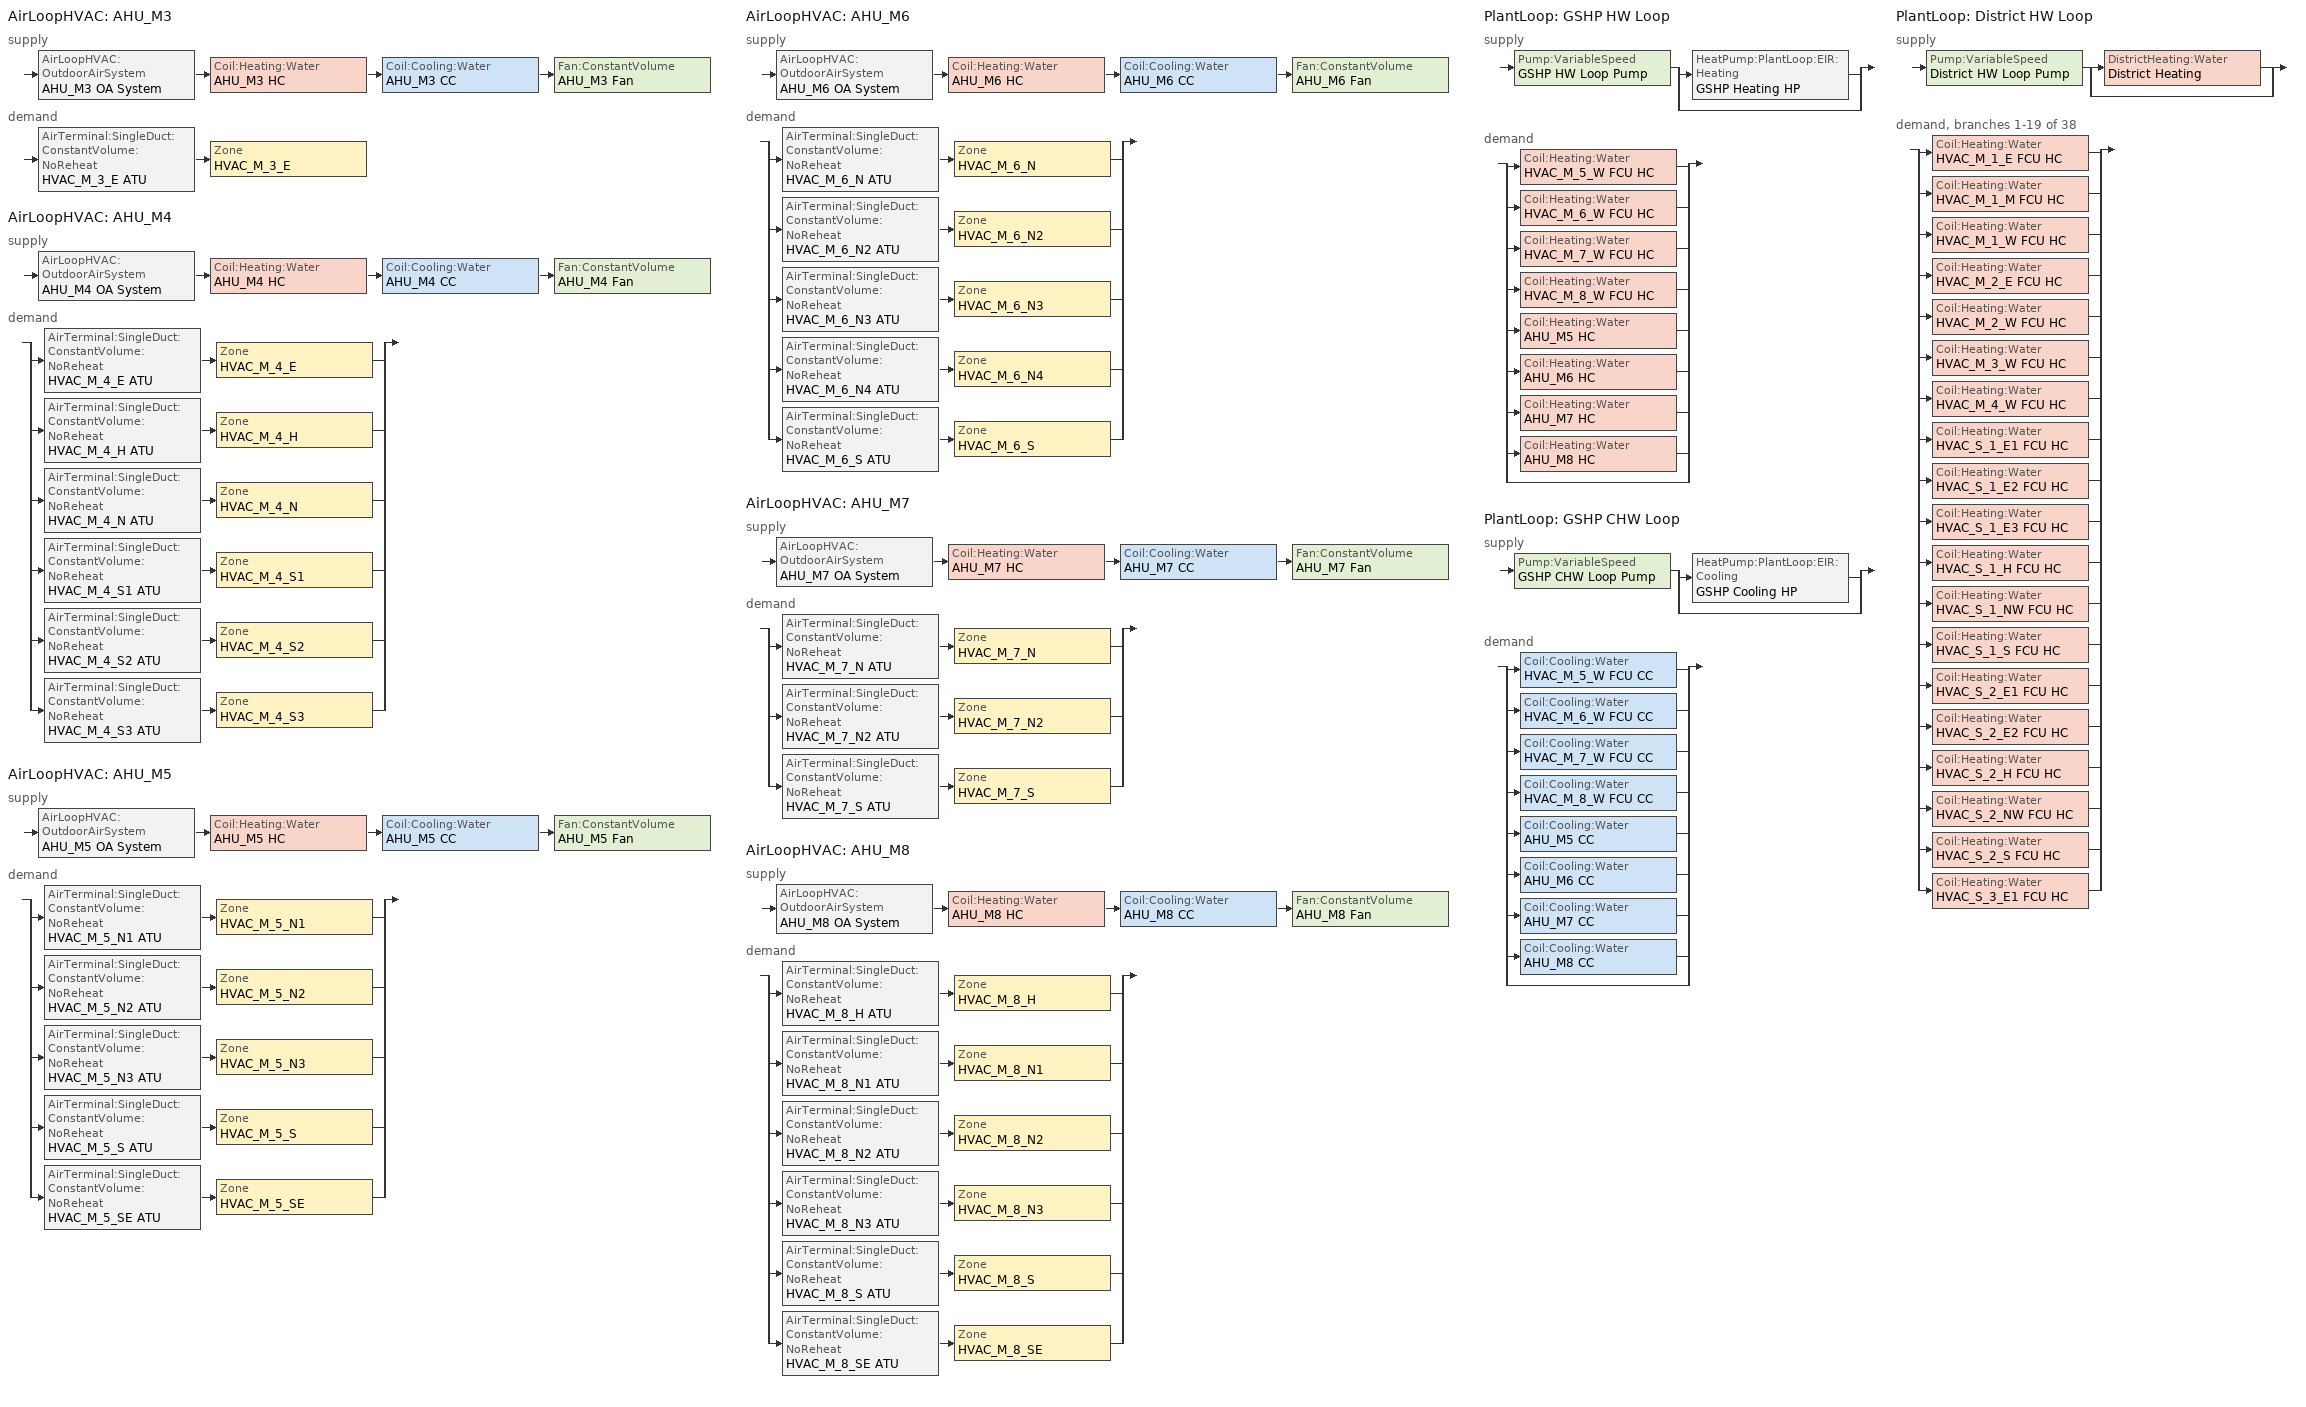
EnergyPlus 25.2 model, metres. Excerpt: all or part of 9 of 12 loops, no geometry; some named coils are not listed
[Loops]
AirLoopHVAC 'AHU_M3'
 supply: AirLoopHVAC:OutdoorAirSystem 'AHU_M3 OA System' > Coil:Heating:Water 'AHU_M3 HC' > Coil:Cooling:Water 'AHU_M3 CC' > Fan:ConstantVolume 'AHU_M3 Fan'
 demand: AirTerminal:SingleDuct:ConstantVolume:NoReheat 'HVAC_M_3_E ATU' > Zone 'HVAC_M_3_E'
AirLoopHVAC 'AHU_M4'
 supply: AirLoopHVAC:OutdoorAirSystem 'AHU_M4 OA System' > Coil:Heating:Water 'AHU_M4 HC' > Coil:Cooling:Water 'AHU_M4 CC' > Fan:ConstantVolume 'AHU_M4 Fan'
 demand: split
  | AirTerminal:SingleDuct:ConstantVolume:NoReheat 'HVAC_M_4_E ATU' > Zone 'HVAC_M_4_E'
  | AirTerminal:SingleDuct:ConstantVolume:NoReheat 'HVAC_M_4_H ATU' > Zone 'HVAC_M_4_H'
  | AirTerminal:SingleDuct:ConstantVolume:NoReheat 'HVAC_M_4_N ATU' > Zone 'HVAC_M_4_N'
  | AirTerminal:SingleDuct:ConstantVolume:NoReheat 'HVAC_M_4_S1 ATU' > Zone 'HVAC_M_4_S1'
  | AirTerminal:SingleDuct:ConstantVolume:NoReheat 'HVAC_M_4_S2 ATU' > Zone 'HVAC_M_4_S2'
  | AirTerminal:SingleDuct:ConstantVolume:NoReheat 'HVAC_M_4_S3 ATU' > Zone 'HVAC_M_4_S3'
AirLoopHVAC 'AHU_M5'
 supply: AirLoopHVAC:OutdoorAirSystem 'AHU_M5 OA System' > Coil:Heating:Water 'AHU_M5 HC' > Coil:Cooling:Water 'AHU_M5 CC' > Fan:ConstantVolume 'AHU_M5 Fan'
 demand: split
  | AirTerminal:SingleDuct:ConstantVolume:NoReheat 'HVAC_M_5_N1 ATU' > Zone 'HVAC_M_5_N1'
  | AirTerminal:SingleDuct:ConstantVolume:NoReheat 'HVAC_M_5_N2 ATU' > Zone 'HVAC_M_5_N2'
  | AirTerminal:SingleDuct:ConstantVolume:NoReheat 'HVAC_M_5_N3 ATU' > Zone 'HVAC_M_5_N3'
  | AirTerminal:SingleDuct:ConstantVolume:NoReheat 'HVAC_M_5_S ATU' > Zone 'HVAC_M_5_S'
  | AirTerminal:SingleDuct:ConstantVolume:NoReheat 'HVAC_M_5_SE ATU' > Zone 'HVAC_M_5_SE'
AirLoopHVAC 'AHU_M6'
 supply: AirLoopHVAC:OutdoorAirSystem 'AHU_M6 OA System' > Coil:Heating:Water 'AHU_M6 HC' > Coil:Cooling:Water 'AHU_M6 CC' > Fan:ConstantVolume 'AHU_M6 Fan'
 demand: split
  | AirTerminal:SingleDuct:ConstantVolume:NoReheat 'HVAC_M_6_N ATU' > Zone 'HVAC_M_6_N'
  | AirTerminal:SingleDuct:ConstantVolume:NoReheat 'HVAC_M_6_N2 ATU' > Zone 'HVAC_M_6_N2'
  | AirTerminal:SingleDuct:ConstantVolume:NoReheat 'HVAC_M_6_N3 ATU' > Zone 'HVAC_M_6_N3'
  | AirTerminal:SingleDuct:ConstantVolume:NoReheat 'HVAC_M_6_N4 ATU' > Zone 'HVAC_M_6_N4'
  | AirTerminal:SingleDuct:ConstantVolume:NoReheat 'HVAC_M_6_S ATU' > Zone 'HVAC_M_6_S'
AirLoopHVAC 'AHU_M7'
 supply: AirLoopHVAC:OutdoorAirSystem 'AHU_M7 OA System' > Coil:Heating:Water 'AHU_M7 HC' > Coil:Cooling:Water 'AHU_M7 CC' > Fan:ConstantVolume 'AHU_M7 Fan'
 demand: split
  | AirTerminal:SingleDuct:ConstantVolume:NoReheat 'HVAC_M_7_N ATU' > Zone 'HVAC_M_7_N'
  | AirTerminal:SingleDuct:ConstantVolume:NoReheat 'HVAC_M_7_N2 ATU' > Zone 'HVAC_M_7_N2'
  | AirTerminal:SingleDuct:ConstantVolume:NoReheat 'HVAC_M_7_S ATU' > Zone 'HVAC_M_7_S'
AirLoopHVAC 'AHU_M8'
 supply: AirLoopHVAC:OutdoorAirSystem 'AHU_M8 OA System' > Coil:Heating:Water 'AHU_M8 HC' > Coil:Cooling:Water 'AHU_M8 CC' > Fan:ConstantVolume 'AHU_M8 Fan'
 demand: split
  | AirTerminal:SingleDuct:ConstantVolume:NoReheat 'HVAC_M_8_H ATU' > Zone 'HVAC_M_8_H'
  | AirTerminal:SingleDuct:ConstantVolume:NoReheat 'HVAC_M_8_N1 ATU' > Zone 'HVAC_M_8_N1'
  | AirTerminal:SingleDuct:ConstantVolume:NoReheat 'HVAC_M_8_N2 ATU' > Zone 'HVAC_M_8_N2'
  | AirTerminal:SingleDuct:ConstantVolume:NoReheat 'HVAC_M_8_N3 ATU' > Zone 'HVAC_M_8_N3'
  | AirTerminal:SingleDuct:ConstantVolume:NoReheat 'HVAC_M_8_S ATU' > Zone 'HVAC_M_8_S'
  | AirTerminal:SingleDuct:ConstantVolume:NoReheat 'HVAC_M_8_SE ATU' > Zone 'HVAC_M_8_SE'
PlantLoop 'GSHP HW Loop'
 supply: Pump:VariableSpeed 'GSHP HW Loop Pump' > split
  | HeatPump:PlantLoop:EIR:Heating 'GSHP Heating HP'
  | bypass
 demand: split
  | Coil:Heating:Water 'HVAC_M_5_W FCU HC'
  | Coil:Heating:Water 'HVAC_M_6_W FCU HC'
  | Coil:Heating:Water 'HVAC_M_7_W FCU HC'
  | Coil:Heating:Water 'HVAC_M_8_W FCU HC'
  | Coil:Heating:Water 'AHU_M5 HC'
  | Coil:Heating:Water 'AHU_M6 HC'
  | Coil:Heating:Water 'AHU_M7 HC'
  | Coil:Heating:Water 'AHU_M8 HC'
  | bypass
PlantLoop 'GSHP CHW Loop'
 supply: Pump:VariableSpeed 'GSHP CHW Loop Pump' > split
  | HeatPump:PlantLoop:EIR:Cooling 'GSHP Cooling HP'
  | bypass
 demand: split
  | Coil:Cooling:Water 'HVAC_M_5_W FCU CC'
  | Coil:Cooling:Water 'HVAC_M_6_W FCU CC'
  | Coil:Cooling:Water 'HVAC_M_7_W FCU CC'
  | Coil:Cooling:Water 'HVAC_M_8_W FCU CC'
  | Coil:Cooling:Water 'AHU_M5 CC'
  | Coil:Cooling:Water 'AHU_M6 CC'
  | Coil:Cooling:Water 'AHU_M7 CC'
  | Coil:Cooling:Water 'AHU_M8 CC'
  | bypass
PlantLoop 'District HW Loop'
 supply: Pump:VariableSpeed 'District HW Loop Pump' > split
  | DistrictHeating:Water 'District Heating'
  | bypass
 demand, branches 1-19 of 38: split
  | Coil:Heating:Water 'HVAC_M_1_E FCU HC'
  | Coil:Heating:Water 'HVAC_M_1_M FCU HC'
  | Coil:Heating:Water 'HVAC_M_1_W FCU HC'
  | Coil:Heating:Water 'HVAC_M_2_E FCU HC'
  | Coil:Heating:Water 'HVAC_M_2_W FCU HC'
  | Coil:Heating:Water 'HVAC_M_3_W FCU HC'
  | Coil:Heating:Water 'HVAC_M_4_W FCU HC'
  | Coil:Heating:Water 'HVAC_S_1_E1 FCU HC'
  | Coil:Heating:Water 'HVAC_S_1_E2 FCU HC'
  | Coil:Heating:Water 'HVAC_S_1_E3 FCU HC'
  | Coil:Heating:Water 'HVAC_S_1_H FCU HC'
  | Coil:Heating:Water 'HVAC_S_1_NW FCU HC'
  | Coil:Heating:Water 'HVAC_S_1_S FCU HC'
  | Coil:Heating:Water 'HVAC_S_2_E1 FCU HC'
  | Coil:Heating:Water 'HVAC_S_2_E2 FCU HC'
  | Coil:Heating:Water 'HVAC_S_2_H FCU HC'
  | Coil:Heating:Water 'HVAC_S_2_NW FCU HC'
  | Coil:Heating:Water 'HVAC_S_2_S FCU HC'
  | Coil:Heating:Water 'HVAC_S_3_E1 FCU HC'
[DesignSpecification:OutdoorAir]
189.1-2009 - Office - OpenOffice - CZ4-8 Ventilation: Outdoor Air Method=Sum; Outdoor Air Flow per Person {m3/s-person}=0.00943895; Outdoor Air Flow per Zone Floor Area {m3/s-m2}=0; Outdoor Air Flow per Zone {m3/s}=0; Outdoor Air Flow Air Changes per Hour {1/hr}=0
[ThermostatSetpoint:DualSetpoint]
Office Dual Setpoint: Heating Setpoint Temperature Schedule=Large Office HtgSetp; Cooling Setpoint Temperature Schedule=Large Office ClgSetp
[ZoneControl:Thermostat] Control Type Schedule=Dual Setpoint Control Type Sch; Control 1=Office Dual Setpoint
Name | Zone or ZoneList
HVAC_M_1_E Thermostat | HVAC_M_1_E
HVAC_M_1_M Thermostat | HVAC_M_1_M
HVAC_M_1_W Thermostat | HVAC_M_1_W
HVAC_M_2_E Thermostat | HVAC_M_2_E
HVAC_M_2_W Thermostat | HVAC_M_2_W
HVAC_M_3_W Thermostat | HVAC_M_3_W
HVAC_M_4_W Thermostat | HVAC_M_4_W
HVAC_M_5_W Thermostat | HVAC_M_5_W
HVAC_M_6_W Thermostat | HVAC_M_6_W
HVAC_M_7_W Thermostat | HVAC_M_7_W
HVAC_M_8_W Thermostat | HVAC_M_8_W
HVAC_S_1_E1 Thermostat | HVAC_S_1_E1
HVAC_S_1_E2 Thermostat | HVAC_S_1_E2
HVAC_S_1_E3 Thermostat | HVAC_S_1_E3
HVAC_S_1_H Thermostat | HVAC_S_1_H
HVAC_S_1_NW Thermostat | HVAC_S_1_NW
HVAC_S_1_S Thermostat | HVAC_S_1_S
HVAC_S_2_E1 Thermostat | HVAC_S_2_E1
HVAC_S_2_E2 Thermostat | HVAC_S_2_E2
HVAC_S_2_H Thermostat | HVAC_S_2_H
HVAC_S_2_NW Thermostat | HVAC_S_2_NW
HVAC_S_2_S Thermostat | HVAC_S_2_S
HVAC_S_3_E1 Thermostat | HVAC_S_3_E1
HVAC_M_3_E Thermostat | HVAC_M_3_E
HVAC_M_4_E Thermostat | HVAC_M_4_E
HVAC_M_4_H Thermostat | HVAC_M_4_H
HVAC_M_4_N Thermostat | HVAC_M_4_N
HVAC_M_4_S1 Thermostat | HVAC_M_4_S1
HVAC_M_4_S2 Thermostat | HVAC_M_4_S2
HVAC_M_4_S3 Thermostat | HVAC_M_4_S3
HVAC_M_5_N1 Thermostat | HVAC_M_5_N1
HVAC_M_5_N2 Thermostat | HVAC_M_5_N2
HVAC_M_5_N3 Thermostat | HVAC_M_5_N3
HVAC_M_5_S Thermostat | HVAC_M_5_S
HVAC_M_5_SE Thermostat | HVAC_M_5_SE
HVAC_M_6_N Thermostat | HVAC_M_6_N
HVAC_M_6_N2 Thermostat | HVAC_M_6_N2
HVAC_M_6_N3 Thermostat | HVAC_M_6_N3
HVAC_M_6_N4 Thermostat | HVAC_M_6_N4
HVAC_M_6_S Thermostat | HVAC_M_6_S
HVAC_M_7_N Thermostat | HVAC_M_7_N
HVAC_M_7_N2 Thermostat | HVAC_M_7_N2
HVAC_M_7_S Thermostat | HVAC_M_7_S
HVAC_M_8_H Thermostat | HVAC_M_8_H
HVAC_M_8_N1 Thermostat | HVAC_M_8_N1
HVAC_M_8_N2 Thermostat | HVAC_M_8_N2
HVAC_M_8_N3 Thermostat | HVAC_M_8_N3
HVAC_M_8_S Thermostat | HVAC_M_8_S
HVAC_M_8_SE Thermostat | HVAC_M_8_SE
[Sizing:Zone] Zone Cooling Design Supply Air Temperature Input Method=SupplyAirTemperature; Zone Cooling Design Supply Air Temperature {C}=14; Zone Cooling Design Supply Air Temperature Difference {deltaC}=11.11; Zone Heating Design Supply Air Temperature Input Method=SupplyAirTemperature; Zone Heating Design Supply Air Temperature Difference {deltaC}=11.11; Zone Cooling Design Supply Air Humidity Ratio {kgWater/kgDryAir}=0.0085; Zone Heating Design Supply Air Humidity Ratio {kgWater/kgDryAir}=0.008; Design Specification Outdoor Air Object=189.1-2009 - Office - OpenOffice - CZ4-8 Ventilation; Cooling Design Air Flow Method=DesignDay; Cooling Design Air Flow Rate {m3/s}=0; Cooling Minimum Air Flow per Zone Floor Area {m3/s-m2}=0.000762; Cooling Minimum Air Flow {m3/s}=0; Cooling Minimum Air Flow Fraction=0; Heating Design Air Flow Method=DesignDay; Heating Design Air Flow Rate {m3/s}=0; Heating Maximum Air Flow per Zone Floor Area {m3/s-m2}=0.002032; Heating Maximum Air Flow {m3/s}=0.141576; Heating Maximum Air Flow Fraction=0.3
Name | Zone Heating Design Supply Air Temperature {C}
HVAC_M_1_E; HVAC_M_1_M; HVAC_M_1_W; HVAC_M_2_E; HVAC_M_2_W; HVAC_M_3_W; HVAC_M_4_W; HVAC_S_1_E1; HVAC_S_1_E2; HVAC_S_1_E3; HVAC_S_1_H; HVAC_S_1_NW; HVAC_S_1_S; HVAC_S_2_E1; HVAC_S_2_E2; HVAC_S_2_H; HVAC_S_2_NW; HVAC_S_2_S; HVAC_S_3_E1 | 50
HVAC_M_5_W; HVAC_M_6_W; HVAC_M_7_W; HVAC_M_8_W | 45
HVAC_M_3_E; HVAC_M_4_E; HVAC_M_4_H; HVAC_M_4_N; HVAC_M_4_S1; HVAC_M_4_S2; HVAC_M_4_S3; HVAC_M_5_N1; HVAC_M_5_N2; HVAC_M_5_N3; HVAC_M_5_S; HVAC_M_5_SE; HVAC_M_6_N; HVAC_M_6_N2; HVAC_M_6_N3; HVAC_M_6_N4; HVAC_M_6_S; HVAC_M_7_N; HVAC_M_7_N2; HVAC_M_7_S; HVAC_M_8_H; HVAC_M_8_N1; HVAC_M_8_N2; HVAC_M_8_N3; HVAC_M_8_S; HVAC_M_8_SE | 40
[Zone equipment]
HVAC_M_1_E: HVAC_M_1_E FCU
HVAC_M_1_M: HVAC_M_1_M FCU
HVAC_M_1_W: HVAC_M_1_W FCU
HVAC_M_2_E: HVAC_M_2_E FCU
HVAC_M_2_W: HVAC_M_2_W FCU
HVAC_M_3_W: HVAC_M_3_W FCU
HVAC_M_4_W: HVAC_M_4_W FCU
HVAC_M_5_W: HVAC_M_5_W FCU
HVAC_M_6_W: HVAC_M_6_W FCU
HVAC_M_7_W: HVAC_M_7_W FCU
HVAC_M_8_W: HVAC_M_8_W FCU
HVAC_S_1_E1: HVAC_S_1_E1 FCU
HVAC_S_1_E2: HVAC_S_1_E2 FCU
HVAC_S_1_E3: HVAC_S_1_E3 FCU
HVAC_S_1_H: HVAC_S_1_H FCU
HVAC_S_1_NW: HVAC_S_1_NW FCU
HVAC_S_1_S: HVAC_S_1_S FCU
HVAC_S_2_E1: HVAC_S_2_E1 FCU
HVAC_S_2_E2: HVAC_S_2_E2 FCU
HVAC_S_2_H: HVAC_S_2_H FCU
HVAC_S_2_NW: HVAC_S_2_NW FCU
HVAC_S_2_S: HVAC_S_2_S FCU
HVAC_S_3_E1: HVAC_S_3_E1 FCU
HVAC_M_3_E: HVAC_M_3_E ATU
HVAC_M_4_E: HVAC_M_4_E ATU
HVAC_M_4_H: HVAC_M_4_H ATU
HVAC_M_4_N: HVAC_M_4_N ATU
HVAC_M_4_S1: HVAC_M_4_S1 ATU
HVAC_M_4_S2: HVAC_M_4_S2 ATU
HVAC_M_4_S3: HVAC_M_4_S3 ATU
HVAC_M_5_N1: HVAC_M_5_N1 ATU
HVAC_M_5_N2: HVAC_M_5_N2 ATU
HVAC_M_5_N3: HVAC_M_5_N3 ATU
HVAC_M_5_S: HVAC_M_5_S ATU
HVAC_M_5_SE: HVAC_M_5_SE ATU
HVAC_M_6_N: HVAC_M_6_N ATU
HVAC_M_6_N2: HVAC_M_6_N2 ATU
HVAC_M_6_N3: HVAC_M_6_N3 ATU
HVAC_M_6_N4: HVAC_M_6_N4 ATU
HVAC_M_6_S: HVAC_M_6_S ATU
HVAC_M_7_N: HVAC_M_7_N ATU
HVAC_M_7_N2: HVAC_M_7_N2 ATU
HVAC_M_7_S: HVAC_M_7_S ATU
HVAC_M_8_H: HVAC_M_8_H ATU
HVAC_M_8_N1: HVAC_M_8_N1 ATU
HVAC_M_8_N2: HVAC_M_8_N2 ATU
HVAC_M_8_N3: HVAC_M_8_N3 ATU
HVAC_M_8_S: HVAC_M_8_S ATU
HVAC_M_8_SE: HVAC_M_8_SE ATU
[Fan:SystemModel] Availability Schedule=Always On Discrete; Design Maximum Air Flow Rate {m3/s}=autosize; Speed Control Method=Discrete; Electric Power Minimum Flow Rate Fraction=0; Design Pressure Rise {Pa}=75; Motor Efficiency=0.9; Motor In Air Stream Fraction=1; Design Electric Power Consumption {W}=autosize; Fan Total Efficiency=0.7
HVAC_M_5_W FCU Fan; HVAC_M_6_W FCU Fan; HVAC_M_7_W FCU Fan; HVAC_M_8_W FCU Fan
[Coil:Cooling:Water] Availability Schedule=Always On Discrete; Design Water Flow Rate {m3/s}=autosize; Design Air Flow Rate {m3/s}=autosize; Design Inlet Water Temperature {C}=autosize; Design Inlet Air Temperature {C}=autosize; Design Outlet Air Temperature {C}=autosize; Design Inlet Air Humidity Ratio {kgWater/kgDryAir}=autosize; Design Outlet Air Humidity Ratio {kgWater/kgDryAir}=autosize; Type of Analysis=SimpleAnalysis; Heat Exchanger Configuration=CrossFlow
HVAC_M_5_W FCU CC; HVAC_M_6_W FCU CC; HVAC_M_7_W FCU CC; HVAC_M_8_W FCU CC; AHU_M3 CC; AHU_M4 CC; AHU_M5 CC; AHU_M6 CC; AHU_M7 CC; AHU_M8 CC
[Coil:Heating:Water] Availability Schedule=Always On Discrete; U-Factor Times Area Value {W/K}=autosize; Maximum Water Flow Rate {m3/s}=autosize; Performance Input Method=UFactorTimesAreaAndDesignWaterFlowRate; Rated Capacity {W}=autosize; Rated Inlet Water Temperature {C}=82.2; Rated Inlet Air Temperature {C}=16.6; Rated Outlet Water Temperature {C}=71.1; Rated Outlet Air Temperature {C}=32.2; Rated Ratio for Air and Water Convection=0.5
HVAC_M_1_E FCU HC; HVAC_M_1_M FCU HC; HVAC_M_1_W FCU HC; HVAC_M_2_E FCU HC; HVAC_M_2_W FCU HC; HVAC_M_3_W FCU HC; HVAC_M_4_W FCU HC; HVAC_M_5_W FCU HC; HVAC_M_6_W FCU HC; HVAC_M_7_W FCU HC; HVAC_M_8_W FCU HC; HVAC_S_1_E1 FCU HC; HVAC_S_1_E2 FCU HC; HVAC_S_1_E3 FCU HC; HVAC_S_1_H FCU HC; HVAC_S_1_NW FCU HC; HVAC_S_1_S FCU HC; HVAC_S_2_E1 FCU HC; HVAC_S_2_E2 FCU HC; HVAC_S_2_H FCU HC; HVAC_S_2_NW FCU HC; HVAC_S_2_S FCU HC; HVAC_S_3_E1 FCU HC; AHU_M3 HC; AHU_M4 HC; AHU_M5 HC; AHU_M6 HC; AHU_M7 HC; AHU_M8 HC
[ZoneHVAC:FourPipeFanCoil] Availability Schedule=Always On Discrete; Capacity Control Method=CyclingFan; Maximum Supply Air Flow Rate {m3/s}=autosize; Low Speed Supply Air Flow Ratio=0.33; Medium Speed Supply Air Flow Ratio=0.66; Maximum Outdoor Air Flow Rate {m3/s}=autosize; Maximum Cold Water Flow Rate {m3/s}=autosize; Minimum Cold Water Flow Rate {m3/s}=0; Cooling Convergence Tolerance=0.001; Maximum Hot Water Flow Rate {m3/s}=autosize; Minimum Hot Water Flow Rate {m3/s}=0; Heating Convergence Tolerance=0.001
Name | Supply Air Fan | Cooling Coil | Heating Coil
HVAC_M_1_E FCU | HVAC_M_1_E FCU Fan | HVAC_M_1_E FCU CC | HVAC_M_1_E FCU HC
HVAC_M_1_M FCU | HVAC_M_1_M FCU Fan | HVAC_M_1_M FCU CC | HVAC_M_1_M FCU HC
HVAC_M_1_W FCU | HVAC_M_1_W FCU Fan | HVAC_M_1_W FCU CC | HVAC_M_1_W FCU HC
HVAC_M_2_E FCU | HVAC_M_2_E FCU Fan | HVAC_M_2_E FCU CC | HVAC_M_2_E FCU HC
HVAC_M_2_W FCU | HVAC_M_2_W FCU Fan | HVAC_M_2_W FCU CC | HVAC_M_2_W FCU HC
HVAC_M_3_W FCU | HVAC_M_3_W FCU Fan | HVAC_M_3_W FCU CC | HVAC_M_3_W FCU HC
HVAC_M_4_W FCU | HVAC_M_4_W FCU Fan | HVAC_M_4_W FCU CC | HVAC_M_4_W FCU HC
HVAC_M_5_W FCU | HVAC_M_5_W FCU Fan | HVAC_M_5_W FCU CC | HVAC_M_5_W FCU HC
HVAC_M_6_W FCU | HVAC_M_6_W FCU Fan | HVAC_M_6_W FCU CC | HVAC_M_6_W FCU HC
HVAC_M_7_W FCU | HVAC_M_7_W FCU Fan | HVAC_M_7_W FCU CC | HVAC_M_7_W FCU HC
HVAC_M_8_W FCU | HVAC_M_8_W FCU Fan | HVAC_M_8_W FCU CC | HVAC_M_8_W FCU HC
HVAC_S_1_E1 FCU | HVAC_S_1_E1 FCU Fan | HVAC_S_1_E1 FCU CC | HVAC_S_1_E1 FCU HC
HVAC_S_1_E2 FCU | HVAC_S_1_E2 FCU Fan | HVAC_S_1_E2 FCU CC | HVAC_S_1_E2 FCU HC
HVAC_S_1_E3 FCU | HVAC_S_1_E3 FCU Fan | HVAC_S_1_E3 FCU CC | HVAC_S_1_E3 FCU HC
HVAC_S_1_H FCU | HVAC_S_1_H FCU Fan | HVAC_S_1_H FCU CC | HVAC_S_1_H FCU HC
HVAC_S_1_NW FCU | HVAC_S_1_NW FCU Fan | HVAC_S_1_NW FCU CC | HVAC_S_1_NW FCU HC
HVAC_S_1_S FCU | HVAC_S_1_S FCU Fan | HVAC_S_1_S FCU CC | HVAC_S_1_S FCU HC
HVAC_S_2_E1 FCU | HVAC_S_2_E1 FCU Fan | HVAC_S_2_E1 FCU CC | HVAC_S_2_E1 FCU HC
HVAC_S_2_E2 FCU | HVAC_S_2_E2 FCU Fan | HVAC_S_2_E2 FCU CC | HVAC_S_2_E2 FCU HC
HVAC_S_2_H FCU | HVAC_S_2_H FCU Fan | HVAC_S_2_H FCU CC | HVAC_S_2_H FCU HC
HVAC_S_2_NW FCU | HVAC_S_2_NW FCU Fan | HVAC_S_2_NW FCU CC | HVAC_S_2_NW FCU HC
HVAC_S_2_S FCU | HVAC_S_2_S FCU Fan | HVAC_S_2_S FCU CC | HVAC_S_2_S FCU HC
HVAC_S_3_E1 FCU | HVAC_S_3_E1 FCU Fan | HVAC_S_3_E1 FCU CC | HVAC_S_3_E1 FCU HC
[Sizing:System] Type of Load to Size On=Sensible; Design Outdoor Air Flow Rate {m3/s}=autosize; Central Heating Maximum System Air Flow Ratio=0.3; Preheat Design Temperature {C}=7; Preheat Design Humidity Ratio {kgWater/kgDryAir}=0.008; Precool Design Temperature {C}=12.8; Precool Design Humidity Ratio {kgWater/kgDryAir}=0.008; Central Cooling Design Supply Air Temperature {C}=14; Central Heating Design Supply Air Temperature {C}=40; 100% Outdoor Air in Cooling=No; 100% Outdoor Air in Heating=No; Central Cooling Design Supply Air Humidity Ratio {kgWater/kgDryAir}=0.0085; Central Heating Design Supply Air Humidity Ratio {kgWater/kgDryAir}=0.008; Cooling Supply Air Flow Rate Method=DesignDay; Cooling Supply Air Flow Rate {m3/s}=0; Heating Supply Air Flow Rate Method=DesignDay; Heating Supply Air Flow Rate {m3/s}=0; Zone Maximum Outdoor Air Fraction=1; Cooling Design Capacity Method=CoolingDesignCapacity; Cooling Design Capacity {W}=autosize; Heating Design Capacity Method=HeatingDesignCapacity; Heating Design Capacity {W}=autosize; Central Cooling Capacity Control Method=OnOff
Name | Type of Zone Sum to Use
AHU_M3 | Coincident
AHU_M4; AHU_M5; AHU_M6; AHU_M7; AHU_M8 | NonCoincident
[AirLoopHVAC] Design Supply Air Flow Rate {m3/s}=autosize
AHU_M3; AHU_M4; AHU_M5; AHU_M6; AHU_M7; AHU_M8
[Controller:OutdoorAir] Minimum Outdoor Air Flow Rate {m3/s}=autosize; Maximum Outdoor Air Flow Rate {m3/s}=autosize; Economizer Control Type=NoEconomizer; Economizer Control Action Type=ModulateFlow
AHU_M3 OA Controller; AHU_M4 OA Controller; AHU_M5 OA Controller; AHU_M6 OA Controller; AHU_M7 OA Controller; AHU_M8 OA Controller
[Fan:ConstantVolume] Availability Schedule=Always On Discrete; Fan Total Efficiency=0.7; Pressure Rise {Pa}=600; Maximum Flow Rate {m3/s}=autosize; Motor Efficiency=0.9; Motor In Airstream Fraction=1
AHU_M3 Fan; AHU_M4 Fan; AHU_M5 Fan; AHU_M6 Fan; AHU_M7 Fan; AHU_M8 Fan
[Controller:WaterCoil] Control Variable=Temperature; Actuator Variable=Flow; Controller Convergence Tolerance {deltaC}=autosize; Maximum Actuated Flow {m3/s}=autosize; Minimum Actuated Flow {m3/s}=0
Name | Action
AHU_M3 CC Controller; AHU_M4 CC Controller; AHU_M5 CC Controller; AHU_M6 CC Controller; AHU_M7 CC Controller; AHU_M8 CC Controller | Reverse
AHU_M3 HC Controller; AHU_M4 HC Controller; AHU_M5 HC Controller; AHU_M6 HC Controller; AHU_M7 HC Controller; AHU_M8 HC Controller | Normal
[SetpointManager:Scheduled] Control Variable=Temperature
Name | Schedule | Setpoint Node or NodeList
AHU_M3 SAT Manager | AHU SAT Sch | AHU_M3 Supply Outlet
AHU_M3 CC Setpoint Manager | AHU SAT Sch | AHU_M3 CC Outlet
AHU_M3 HC Setpoint Manager | AHU SAT Htg Sch | AHU_M3 HC Outlet
AHU_M4 SAT Manager | AHU SAT Sch | AHU_M4 Supply Outlet
AHU_M4 CC Setpoint Manager | AHU SAT Sch | AHU_M4 CC Outlet
AHU_M4 HC Setpoint Manager | AHU SAT Htg Sch | AHU_M4 HC Outlet
AHU_M5 SAT Manager | AHU SAT Sch | AHU_M5 Supply Outlet
AHU_M5 CC Setpoint Manager | GSHP AHU CC Setpoint Sch | AHU_M5 CC Outlet
AHU_M5 HC Setpoint Manager | GSHP AHU HC Setpoint Sch | AHU_M5 HC Outlet
AHU_M6 SAT Manager | AHU SAT Sch | AHU_M6 Supply Outlet
AHU_M6 CC Setpoint Manager | GSHP AHU CC Setpoint Sch | AHU_M6 CC Outlet
AHU_M6 HC Setpoint Manager | GSHP AHU HC Setpoint Sch | AHU_M6 HC Outlet
AHU_M7 SAT Manager | AHU SAT Sch | AHU_M7 Supply Outlet
AHU_M7 CC Setpoint Manager | GSHP AHU CC Setpoint Sch | AHU_M7 CC Outlet
AHU_M7 HC Setpoint Manager | GSHP AHU HC Setpoint Sch | AHU_M7 HC Outlet
AHU_M8 SAT Manager | AHU SAT Sch | AHU_M8 Supply Outlet
AHU_M8 CC Setpoint Manager | GSHP AHU CC Setpoint Sch | AHU_M8 CC Outlet
AHU_M8 HC Setpoint Manager | GSHP AHU HC Setpoint Sch | AHU_M8 HC Outlet
GSHP HW Loop Setpoint Manager | GSHP HW Temp Sch | GSHP HW Loop Supply Outlet
GSHP CHW Loop Setpoint Manager | CHW Temp Sch | GSHP CHW Loop Supply Outlet
District HW Loop Setpoint Manager | District HW Temp Sch | District HW Loop Supply Outlet
[AirTerminal:SingleDuct:ConstantVolume:NoReheat] Availability Schedule=Always On Discrete; Maximum Air Flow Rate {m3/s}=autosize
HVAC_M_3_E ATU; HVAC_M_4_E ATU; HVAC_M_4_H ATU; HVAC_M_4_N ATU; HVAC_M_4_S1 ATU; HVAC_M_4_S2 ATU; HVAC_M_4_S3 ATU; HVAC_M_5_N1 ATU; HVAC_M_5_N2 ATU; HVAC_M_5_N3 ATU; HVAC_M_5_S ATU; HVAC_M_5_SE ATU; HVAC_M_6_N ATU; HVAC_M_6_N2 ATU; HVAC_M_6_N3 ATU; HVAC_M_6_N4 ATU; HVAC_M_6_S ATU; HVAC_M_7_N ATU; HVAC_M_7_N2 ATU; HVAC_M_7_S ATU; HVAC_M_8_H ATU; HVAC_M_8_N1 ATU; HVAC_M_8_N2 ATU; HVAC_M_8_N3 ATU; HVAC_M_8_S ATU; HVAC_M_8_SE ATU
[HeatPump:PlantLoop:EIR:Heating]
GSHP Heating HP: Condenser Type=WaterSource; Companion Heat Pump=GSHP Cooling HP; Load Side Reference Flow Rate {m3/s}=autosize; Source Side Reference Flow Rate {m3/s}=autosize; Heat Recovery Reference Flow Rate {m3/s}=autosize; Reference Capacity {W}=autosize; Reference Coefficient of Performance {W/W}=4; Capacity Modifier Function of Temperature Curve=GSHP Htg CapFT; Electric Input to Output Ratio Modifier Function of Temperature Curve=GSHP Htg EIRFT; Electric Input to Output Ratio Modifier Function of Part Load Ratio Curve=GSHP EIRPLR
[HeatPump:PlantLoop:EIR:Cooling]
GSHP Cooling HP: Condenser Type=WaterSource; Companion Heat Pump=GSHP Heating HP; Load Side Reference Flow Rate {m3/s}=autosize; Source Side Reference Flow Rate {m3/s}=autosize; Heat Recovery Reference Flow Rate {m3/s}=autosize; Reference Capacity {W}=autosize; Reference Coefficient of Performance {W/W}=5; Capacity Modifier Function of Temperature Curve=GSHP Clg CapFT; Electric Input to Output Ratio Modifier Function of Temperature Curve=GSHP Clg EIRFT; Electric Input to Output Ratio Modifier Function of Part Load Ratio Curve=GSHP EIRPLR
[DistrictHeating:Water]
District Heating: Nominal Capacity {W}=autosize
[Sizing:Plant]
Name | Loop Type | Design Loop Exit Temperature {C} | Loop Design Temperature Difference {deltaC}
GSHP HW Loop | Heating | 45 | 5
GSHP CHW Loop | Cooling | 7 | 5
District HW Loop | Heating | 80 | 20
[PlantLoop] Fluid Type=Water; Maximum Loop Temperature {C}=100; Maximum Loop Flow Rate {m3/s}=autosize; Minimum Loop Flow Rate {m3/s}=0; Plant Loop Volume {m3}=autosize; Load Distribution Scheme=Optimal
Name | Plant Equipment Operation Scheme | Minimum Loop Temperature {C}
GSHP HW Loop | GSHP HW Loop Operation Schemes | -10
GSHP CHW Loop | GSHP CHW Loop Operation Schemes | 5
District HW Loop | District HW Loop Operation Schemes | -10
[PlantEquipmentOperationSchemes]
Name | Control Scheme 1 | Control Scheme 1 Schedule
GSHP HW Loop Operation Schemes | GSHP HW Loop Operation | Heating Season Sch
GSHP CHW Loop Operation Schemes | GSHP CHW Loop Operation | Cooling Season Sch
District HW Loop Operation Schemes | District HW Loop Operation | Always On Discrete
[PlantEquipmentOperation:HeatingLoad] Load Range 1 Lower Limit {W}=0; Load Range 1 Upper Limit {W}=1000000000
Name | Range 1 Equipment List
GSHP HW Loop Operation | GSHP HW Loop Equipment List
District HW Loop Operation | District HW Loop Equipment List
[PlantEquipmentList]
GSHP HW Loop Equipment List: GSHP Heating HP
GSHP CHW Loop Equipment List: GSHP Cooling HP
District HW Loop Equipment List: District Heating
[Pump:VariableSpeed] Design Maximum Flow Rate {m3/s}=autosize; Design Pump Head {Pa}=179352; Design Power Consumption {W}=autosize; Motor Efficiency=0.9; Fraction of Motor Inefficiencies to Fluid Stream=0; Coefficient 1 of the Part Load Performance Curve=0; Coefficient 2 of the Part Load Performance Curve=1; Coefficient 3 of the Part Load Performance Curve=0; Coefficient 4 of the Part Load Performance Curve=0; Design Minimum Flow Rate {m3/s}=0; Pump Control Type=Intermittent
GSHP HW Loop Pump; GSHP CHW Loop Pump; District HW Loop Pump
[PlantEquipmentOperation:CoolingLoad]
GSHP CHW Loop Operation: Load Range 1 Lower Limit {W}=0; Load Range 1 Upper Limit {W}=1000000000; Range 1 Equipment List=GSHP CHW Loop Equipment List
[Schedule:Day:Interval]
Large Office ClgSetp Default Schedule; Large Office ClgSetp Summer Design Day: No, 06:00, 26.7, 22:00, 24, 24:00, 26.7
Large Office ClgSetp Rule 1 Day Schedule; Large Office ClgSetp Winter Design Day: No, 24:00, 26.7
Large Office ClgSetp Rule 2 Day Schedule: No, 06:00, 26.7, 18:00, 24, 24:00, 26.7
Large Office HtgSetp Default Schedule: No, 06:00, 15.6, 22:00, 21, 24:00, 15.6
Large Office HtgSetp Rule 1 Day Schedule; Large Office HtgSetp Summer Design Day: No, 24:00, 15.6
Large Office HtgSetp Rule 2 Day Schedule: No, 06:00, 15.6, 18:00, 21, 24:00, 15.6
Large Office HtgSetp Winter Design Day: No, 24:00, 21
[Schedule:Week:Daily]
Large Office ClgSetp Week Rule - Jan1-Dec31: Large Office ClgSetp Rule 1 Day Schedule, Large Office ClgSetp Default Schedule, Large Office ClgSetp Default Schedule, Large Office ClgSetp Default Schedule, Large Office ClgSetp Default Schedule, Large Office ClgSetp Default Schedule, Large Office ClgSetp Rule 2 Day Schedule, Large Office ClgSetp Default Schedule, Large Office ClgSetp Summer Design Day, Large Office ClgSetp Winter Design Day, Large Office ClgSetp Default Schedule, Large Office ClgSetp Default Schedule
Large Office HtgSetp Week Rule - Jan1-Dec31: Large Office HtgSetp Rule 1 Day Schedule, Large Office HtgSetp Default Schedule, Large Office HtgSetp Default Schedule, Large Office HtgSetp Default Schedule, Large Office HtgSetp Default Schedule, Large Office HtgSetp Default Schedule, Large Office HtgSetp Rule 2 Day Schedule, Large Office HtgSetp Default Schedule, Large Office HtgSetp Summer Design Day, Large Office HtgSetp Winter Design Day, Large Office HtgSetp Default Schedule, Large Office HtgSetp Default Schedule
[Schedule:Year]
Large Office ClgSetp: Large Office ClgSetp Week Rule - Jan1-Dec31, 1, 1, 12, 31
Large Office HtgSetp: Large Office HtgSetp Week Rule - Jan1-Dec31, 1, 1, 12, 31
[Schedule:Constant]
Always On Discrete: Always On Discrete Limits, 1
GSHP HW Temp Sch: Any Number, 45
District HW Temp Sch: Any Number, 80
CHW Temp Sch: Any Number, 7
AHU SAT Sch: Any Number, 14
AHU SAT Htg Sch: Any Number, 40
Dual Setpoint Control Type Sch: Any Number, 4
[Schedule:Compact]
Heating Season Sch: Through: 4/30, For: AllDays, Until: 24:00, 1, Through: 9/30, For: AllDays, Until: 24:00, 0, Through: 12/31, For: AllDays, Until: 24:00, 1
Cooling Season Sch: Through: 4/30, For: AllDays, Until: 24:00, 0, Through: 9/30, For: AllDays, Until: 24:00, 1, Through: 12/31, For: AllDays, Until: 24:00, 0
GSHP AHU HC Setpoint Sch: Through: 4/30, For: AllDays, Until: 24:00, 40, Through: 9/30, For: AllDays, Until: 24:00, -50, Through: 12/31, For: AllDays, Until: 24:00, 40
GSHP AHU CC Setpoint Sch: Through: 4/30, For: AllDays, Until: 24:00, 99, Through: 9/30, For: AllDays, Until: 24:00, 14, Through: 12/31, For: AllDays, Until: 24:00, 99
[Curve:Quadratic]
GSHP EIRPLR: Coefficient1 Constant=0; Coefficient2 x=1; Coefficient3 x**2=0; Minimum Value of x=0; Maximum Value of x=1
[Curve:QuadLinear] Coefficient5 z=0; Maximum Value of x=40; Minimum Value of y=0; Maximum Value of y=100; Minimum Value of z=0; Maximum Value of z=100
Name | Coefficient1 Constant | Coefficient2 w | Coefficient3 x | Coefficient4 y | Minimum Value of w | Maximum Value of w | Minimum Value of x
GSHP Htg CapFT | 0.8 | -0.004 | 0.012 | 0.02 | 30 | 60 | -5
GSHP Htg EIRFT | 0.5 | 0.01 | -0.002 | 0 | 30 | 60 | -5
GSHP Clg CapFT | 1 | -0.01 | 0.005 | 0 | 4 | 15 | 5
GSHP Clg EIRFT | 0.8 | 0.005 | 0.005 | 0 | 4 | 15 | 5
